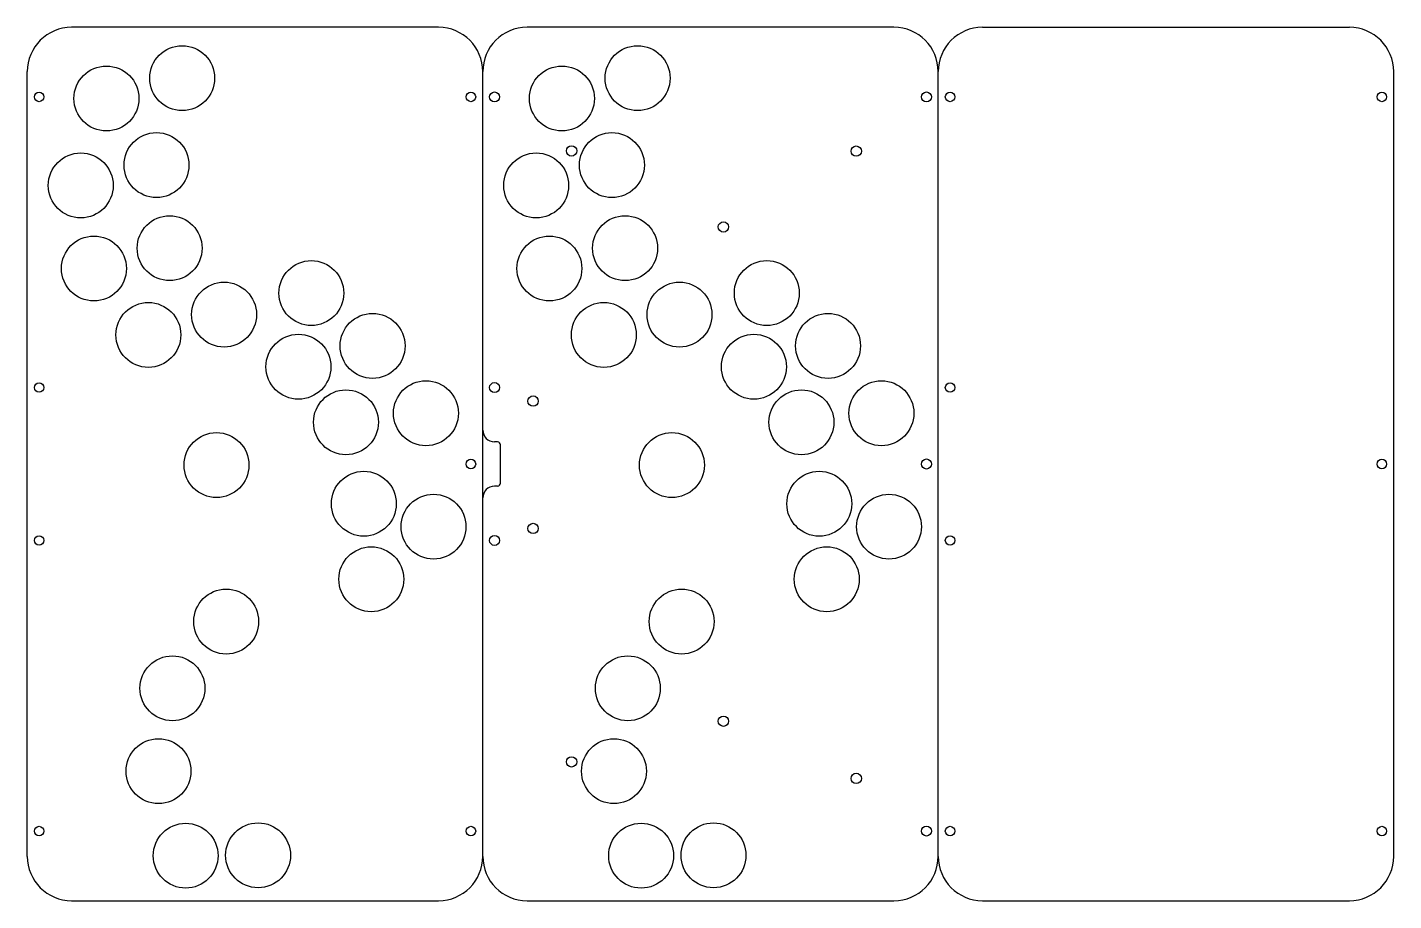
# Model space of a CAD drawing. Header units: inches. Extents: x 0 to 463, y 0 to 296.
import ezdxf

# ---------------------------------------------------------------- set-up
doc = ezdxf.new("R2010")
doc.units = ezdxf.units.IN
doc.header["$MEASUREMENT"] = 0

msp = doc.modelspace()

# ---------------------------------------------------------------- linework, layer by layer
at = {"color": 1}
for p, q in [((139.4, 296), (15, 296)), ((293.8, 296), (169.4, 296)), ((323.8, 296), (448.2, 296)), ((0, 15), (0, 281)), ((154.4, 15), (154.4, 281)), ((308.8, 15), (308.8, 281)), ((463.2, 15), (463.2, 281)), ((159.4, 155.5), (158.4, 155.5)), ((159.4, 155.5), (159.4, 155.5)), ((159.4, 155.5), (159.4, 155.5)), ((159.4, 155.5), (159.4, 155.5)), ((160.4, 141.5), (160.4, 154.5)), ((159.4, 140.5), (158.4, 140.5)), ((159.4, 140.5), (159.4, 140.5)), ((159.4, 140.5), (159.4, 140.5)), ((159.4, 140.5), (159.4, 140.5)), ((15, 0), (139.4, 0)), ((169.4, 0), (293.8, 0)), ((323.8, 0), (448.2, 0))]:
    msp.add_line(p, q, dxfattribs=at)
for centre, radius in [((52.49, 278.78), 11), ((206.89, 278.78), 11), ((26.82, 271.89), 11), ((181.22, 271.89), 11), ((4, 272.4), 1.6), ((150.4, 272.4), 1.6), ((158.4, 272.4), 1.7), ((304.8, 272.4), 1.7), ((312.8, 272.4), 1.6), ((459.2, 272.4), 1.6), ((43.78, 249.3), 11), ((198.18, 249.3), 11), ((184.52, 254.11), 1.75), ((281.01, 254.05), 1.75), ((18.11, 242.41), 11), ((172.51, 242.41), 11), ((48.25, 221.14), 11), ((202.65, 221.14), 11), ((235.97, 228.33), 1.75), ((22.58, 214.25), 11), ((176.98, 214.25), 11), ((96.28, 205.93), 11), ((250.68, 205.93), 11), ((66.7, 198.63), 11), ((221.1, 198.63), 11), ((41.03, 191.74), 11), ((195.43, 191.74), 11), ((117.04, 188.03), 11), ((271.44, 188.03), 11), ((91.91, 180.96), 11), ((246.31, 180.96), 11), ((135.13, 165.21), 11), ((289.54, 165.21), 11), ((4, 173.9), 1.6), ((108.02, 162.13), 11), ((158.4, 173.9), 1.7), ((262.42, 162.13), 11), ((312.8, 173.9), 1.6), ((171.45, 169.34), 1.75), ((64.13, 147.63), 11), ((218.53, 147.63), 11), ((150.4, 148), 1.6), ((304.8, 148), 1.7), ((459.2, 148), 1.6), ((114.08, 134.54), 11), ((268.48, 134.54), 11), ((137.71, 126.76), 11), ((292.11, 126.76), 11), ((171.45, 126.15), 1.75), ((4, 122.1), 1.6), ((158.4, 122.1), 1.7), ((312.8, 122.1), 1.6), ((116.61, 108.93), 11), ((271.01, 108.93), 11), ((67.42, 94.6), 11), ((221.82, 94.6), 11), ((49.18, 71.98), 11), ((203.58, 71.98), 11), ((235.97, 60.82), 1.75), ((44.47, 43.89), 11), ((198.87, 43.89), 11), ((184.52, 47.05), 1.75), ((281.01, 41.45), 1.75), ((4, 23.6), 1.6), ((53.68, 15.25), 11), ((78.22, 15.37), 11), ((150.4, 23.6), 1.6), ((208.08, 15.25), 11), ((232.62, 15.37), 11), ((304.8, 23.6), 1.7), ((312.8, 23.6), 1.6), ((459.2, 23.6), 1.6)]:
    msp.add_circle(centre, radius, dxfattribs=at)
for centre, radius, start, end in [((15, 281), 15, 90, 180), ((139.4, 281), 15, 0, 90), ((169.4, 281), 15, 90, 180), ((293.8, 281), 15, 360, 90), ((323.8, 281), 15, 90, 180), ((448.2, 281), 15, 0, 90), ((158.4, 159.5), 4, 180, 270), ((159.4, 154.5), 1, 0, 90), ((158.4, 136.5), 4, 90, 180), ((159.4, 141.5), 1, 270, 0), ((15, 15), 15, 180, 270), ((139.4, 15), 15, 270, 0), ((169.4, 15), 15, 180, 270), ((293.8, 15), 15, 270, 360), ((323.8, 15), 15, 180, 270), ((448.2, 15), 15, 270, 0)]:
    msp.add_arc(centre, radius, start, end, dxfattribs=at)

doc.saveas('drawing.dxf')
